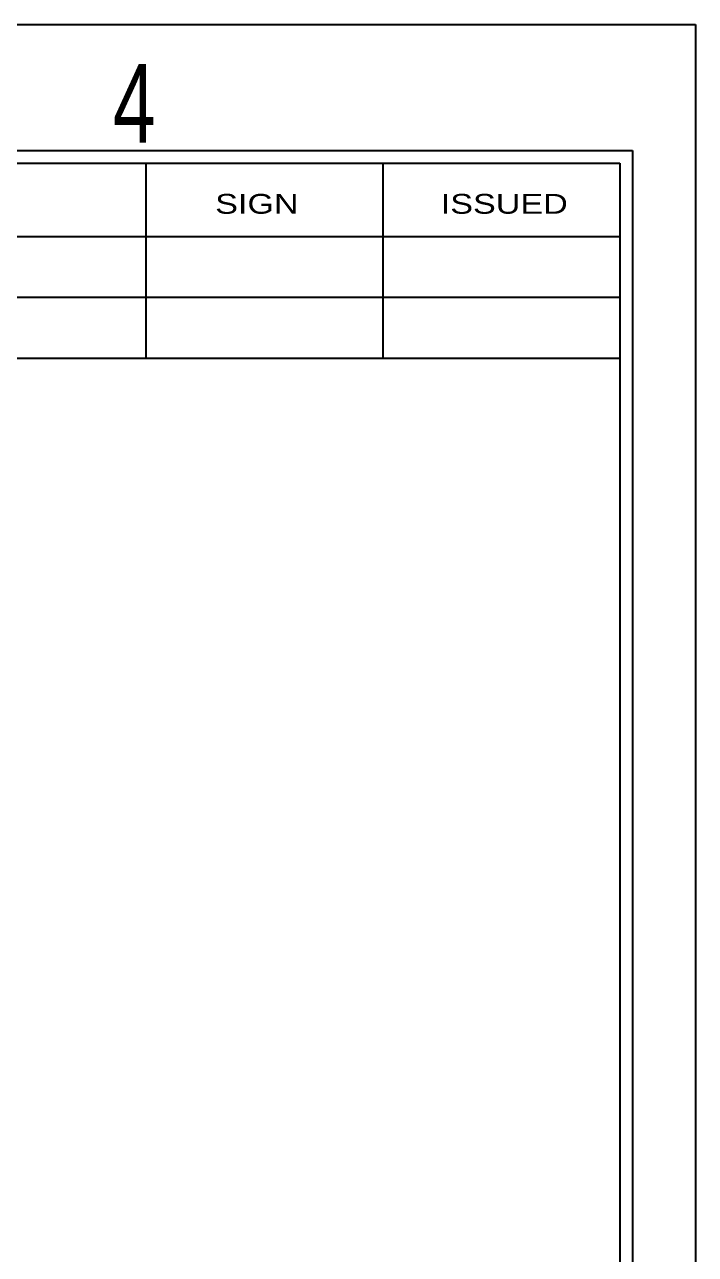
# Model space of a CAD drawing. Header units: millimetres. Extents: x 2 to 295, y 1 to 209.
# Drawn here: x 242.5 to 295.1, y 112.3 to 208.7 of the extents above; entities that cross this region are included whole.
import ezdxf

# ---------------------------------------------------------------- set-up
doc = ezdxf.new("R2010")
doc.units = ezdxf.units.MM
doc.layers.add('SLD-0', color=179, linetype='Continuous')
doc.styles.add('SLDTEXTSTYLE11', font='ARIAL.TTF', dxfattribs={"width": 1.2324})
doc.styles.add('SLDTEXTSTYLE6', font='GOTHIC.TTF', dxfattribs={"width": 0.7304})

msp = doc.modelspace()

# ---------------------------------------------------------------- linework, layer by layer
at = {"layer": 'SLD-0'}
for p, q in [((1.591, 208.674), (295.107, 208.674)), ((295.107, 208.674), (295.107, 1.294)), ((12.675, 197.811), (289.181, 197.811)), ((252.017, 197.811), (252.017, 182.514)), ((270.599, 197.811), (270.599, 182.514)), ((289.181, 197.811), (289.181, 7.219))]:
    msp.add_line(p, q, dxfattribs=at)
at = {"layer": 'SLD-0', "color": 6, "linetype": 'Continuous'}
for p, q in [((11.687, 198.799), (290.169, 198.799)), ((290.169, 198.799), (290.169, 6.231))]:
    msp.add_line(p, q, dxfattribs=at)
at = {"layer": 'SLD-0', "color": 179, "linetype": 'Continuous'}
for p, q in [((178.659, 192.074), (289.181, 192.074)), ((178.659, 187.294), (289.181, 187.294)), ((178.659, 182.514), (289.181, 182.514))]:
    msp.add_line(p, q, dxfattribs=at)

# ---------------------------------------------------------------- texts
at = {"layer": 'SLD-0', "insert": (249.441, 205.587), "char_height": 6.172, "attachment_point": 1, "style": 'SLDTEXTSTYLE6'}
msp.add_mtext('4', dxfattribs=at)
at = {"layer": 'SLD-0', "color": 179, "char_height": 1.5536, "attachment_point": 1, "style": 'SLDTEXTSTYLE11'}
for s, insert in [('SIGN', (257.466, 195.4)), ('ISSUED', (275.148, 195.4))]:
    msp.add_mtext(s, dxfattribs=dict(at, insert=insert))

doc.saveas('drawing.dxf')
